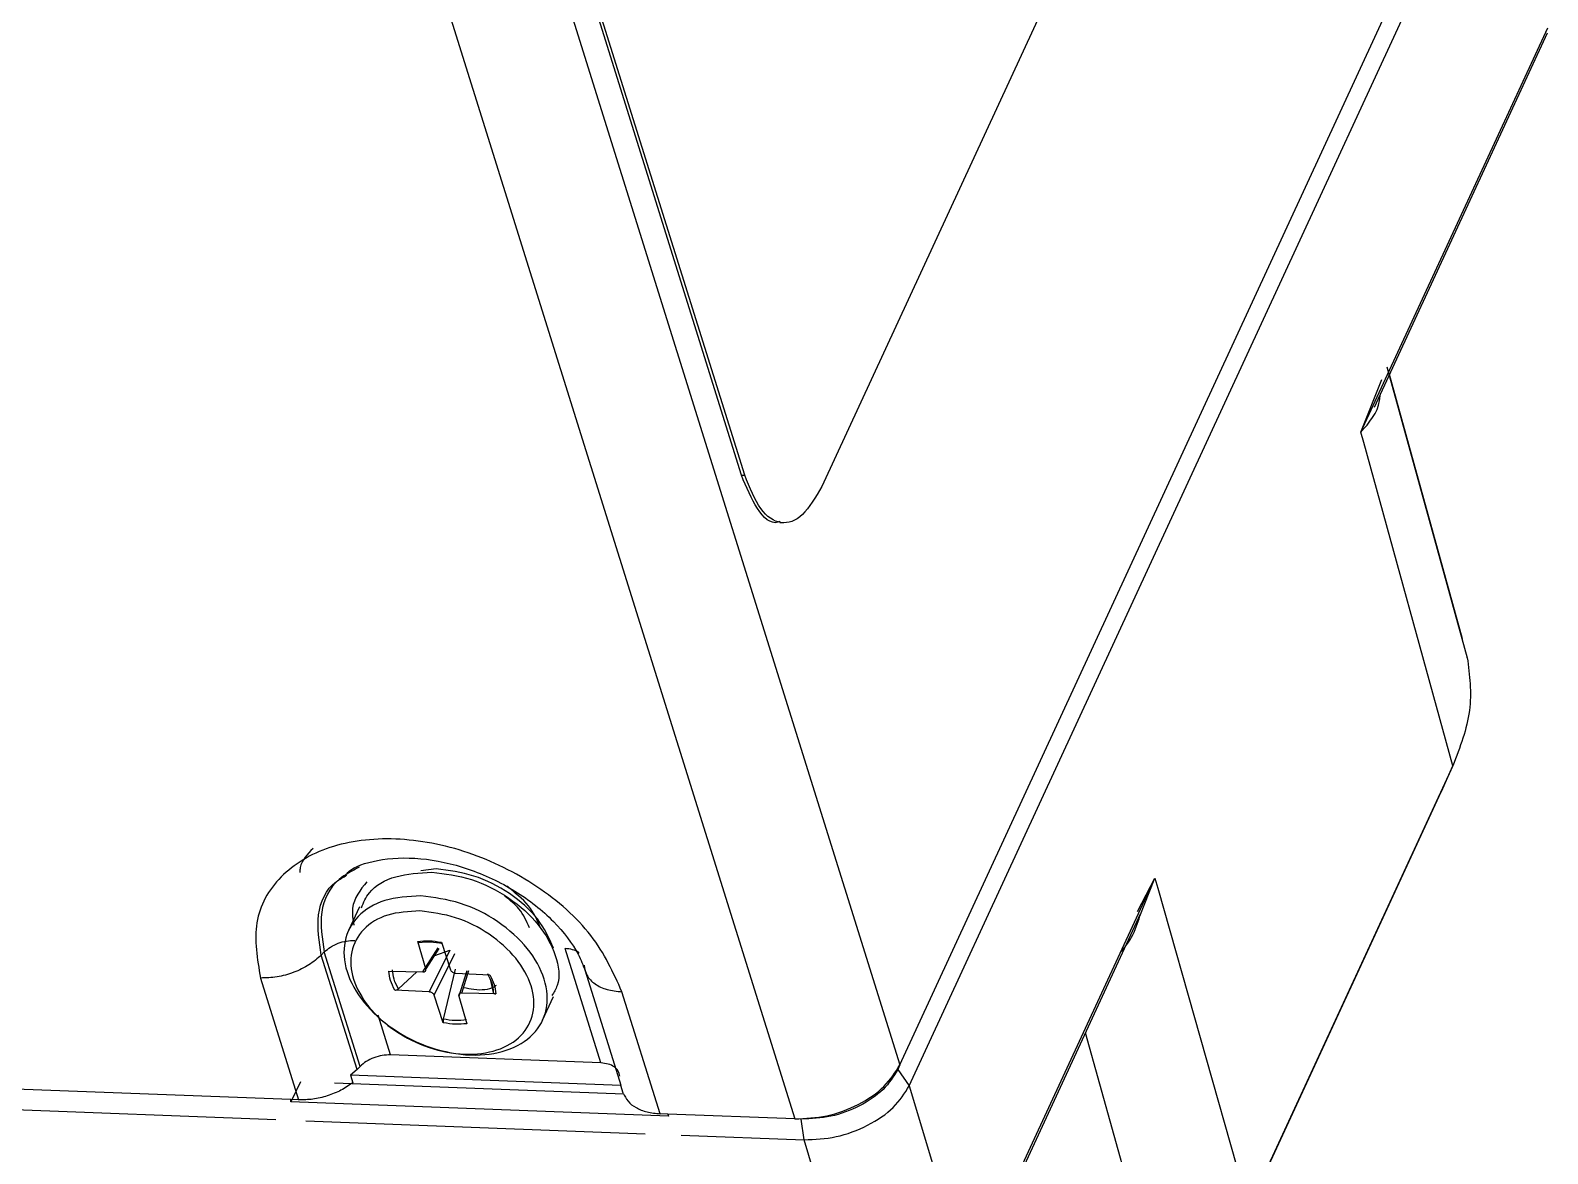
# Model space of a CAD drawing. Header units: millimetres. Extents: x 0 to 420, y 0 to 297.
# Drawn here: x 176.51 to 197.81, y 109.95 to 125.72 of the extents above; entities that cross this region are included whole.
import ezdxf

# ---------------------------------------------------------------- set-up
doc = ezdxf.new("R2010")
doc.units = ezdxf.units.MM

msp = doc.modelspace()

# ---------------------------------------------------------------- linework, layer by layer
at = {"color": 7, "linetype": 'Continuous', "lineweight": 25}
for p, q in [((178.954, 142.447), (188.72, 111.201)), ((177.477, 141.689), (187.244, 110.442)), ((186.495, 119.477), (181.611, 135.104)), ((186.541, 119.476), (181.657, 135.102)), ((194.096, 133.331), (187.623, 119.321)), ((188.72, 111.201), (196.857, 128.812)), ((188.852, 110.907), (197.05, 128.652)), ((195.19, 120.08), (197.813, 125.757)), ((195.383, 120.434), (197.809, 125.685)), ((195.555, 120.999), (196.684, 116.916)), ((195.19, 120.08), (195.484, 120.819)), ((196.617, 117.18), (195.593, 120.89)), ((195.23, 119.935), (195.19, 120.08)), ((196.484, 115.398), (195.23, 119.935)), ((186.495, 119.477), (186.541, 119.476)), ((187.035, 118.813), (187.081, 118.811)), ((196.684, 116.916), (196.682, 116.923)), ((193.619, 109.198), (196.481, 115.392)), ((196.319, 115.031), (196.481, 115.392)), ((196.321, 115.036), (196.484, 115.398)), ((196.481, 115.392), (196.484, 115.398)), ((193.457, 108.837), (196.319, 115.031)), ((196.319, 115.031), (196.321, 115.036)), ((182.211, 113.951), (181.995, 113.923)), ((189.675, 108.146), (192.299, 113.823)), ((192.056, 113.352), (192.299, 113.823)), ((192.089, 113.29), (192.299, 113.823)), ((192.299, 113.823), (192.34, 113.679)), ((192.34, 113.679), (193.616, 109.192)), ((181.135, 113.419), (180.981, 113.086)), ((189.671, 108.073), (192.097, 113.323)), ((182.065, 112.547), (181.953, 112.934)), ((182.283, 112.921), (182.412, 112.534)), ((180.64, 112.786), (180.597, 112.742)), ((181.099, 111.136), (180.597, 112.742)), ((181.142, 111.18), (180.64, 112.786)), ((182.025, 112.505), (182.24, 112.844)), ((182.248, 112.834), (182.065, 112.547)), ((182.403, 112.809), (182.112, 112.225)), ((182.18, 112.179), (182.471, 112.763)), ((182.189, 112.736), (182.403, 112.809)), ((184.521, 111.228), (184.019, 112.834)), ((181.547, 112.517), (182.025, 112.505)), ((181.681, 112.268), (181.94, 112.507)), ((182.477, 112.542), (182.309, 111.844)), ((182.481, 112.488), (182.963, 112.463)), ((182.64, 112.523), (182.527, 112.166)), ((182.568, 112.208), (182.668, 112.526)), ((184.301, 112.521), (184.803, 110.915)), ((179.744, 112.42), (180.279, 110.709)), ((182.112, 112.225), (181.63, 112.25)), ((182.973, 112.387), (183.012, 112.217)), ((182.31, 111.792), (182.18, 112.179)), ((182.527, 112.166), (182.64, 111.779)), ((183.046, 112.196), (182.568, 112.208)), ((183.704, 111.828), (183.858, 112.161)), ((185.353, 110.515), (184.818, 112.226)), ((181.569, 111.341), (181.394, 111.9)), ((192.431, 107.712), (191.324, 111.65)), ((184.521, 111.228), (181.569, 111.341)), ((188.72, 111.201), (188.69, 111.134)), ((180.171, 110.713), (171.885, 111.03)), ((181.099, 111.136), (181.009, 111.057)), ((181.009, 111.057), (181.042, 110.951)), ((184.804, 110.912), (181.009, 111.057)), ((181.142, 111.18), (181.099, 111.136)), ((188.69, 111.134), (188.852, 110.907)), ((170.151, 110.808), (179.961, 110.432)), ((180.306, 110.964), (180.17, 110.682)), ((184.846, 110.79), (180.783, 110.945)), ((184.837, 110.806), (184.804, 110.912)), ((188.852, 110.907), (189.675, 108.146)), ((180.17, 110.682), (180.171, 110.713)), ((185.47, 110.48), (180.17, 110.682)), ((180.279, 110.709), (180.171, 110.713)), ((180.381, 110.416), (185.143, 110.234)), ((185.461, 110.511), (185.353, 110.515)), ((187.244, 110.442), (185.461, 110.511)), ((185.461, 110.511), (185.47, 110.48)), ((187.336, 110.439), (187.244, 110.442)), ((187.375, 110.149), (187.336, 110.439)), ((185.648, 110.215), (187.375, 110.149)), ((188.199, 107.387), (187.375, 110.149))]:
    msp.add_line(p, q, dxfattribs=at)
for points, knots in [([(195.19, 120.08), (195.308, 120.215), (195.443, 120.368), (195.459, 120.578), (195.461, 120.604)], [0, 0, 0, 0, 0.8760712, 1, 1, 1, 1]), ([(187.035, 118.827), (187.025, 118.823), (186.914, 118.778), (186.705, 118.971), (186.565, 119.308), (186.495, 119.477)], [0, 0, 0, 0, 0.047839, 0.52392, 1, 1, 1, 1]), ([(196.684, 116.916), (196.716, 116.671), (196.78, 116.181), (196.582, 115.659), (196.484, 115.398)], [0, 0, 0, 0, 0.499997, 1, 1, 1, 1]), ([(180.483, 114.239), (180.402, 114.158), (180.304, 114.06), (180.297, 113.925), (180.296, 113.902)], [0, 0, 0, 0, 0.829602, 1, 1, 1, 1]), ([(181.131, 113.974), (181.03, 113.923), (180.754, 113.782), (180.548, 113.354), (180.61, 112.975), (180.64, 112.786)], [0, 0, 0, 0, 0.222488, 0.611244, 1, 1, 1, 1]), ([(180.95, 113.878), (180.962, 113.893), (181.027, 113.972), (181.379, 114.094), (181.969, 114.126), (182.668, 113.976), (183.334, 113.661), (183.882, 113.227), (184.191, 112.813), (184.272, 112.598), (184.301, 112.521)], [0, 0, 0, 0, 0.032273, 0.175185, 0.327364, 0.474477, 0.623756, 0.773336, 0.919573, 1, 1, 1, 1]), ([(180.597, 112.742), (180.567, 112.933), (180.507, 113.315), (180.68, 113.713), (180.905, 113.835), (180.957, 113.863)], [0, 0, 0, 0, 0.435332, 0.870665, 1, 1, 1, 1]), ([(181.236, 113.772), (181.145, 113.656), (181.005, 113.479), (181.041, 113.243), (181.053, 113.162)], [0, 0, 0, 0, 0.656311, 1, 1, 1, 1]), ([(181.16, 113.407), (181.191, 113.481), (181.274, 113.677), (181.626, 113.874), (181.974, 113.896), (182.148, 113.906)], [0, 0, 0, 0, 0.230283, 0.615141, 1, 1, 1, 1]), ([(182.148, 113.906), (182.334, 113.883), (182.707, 113.835), (183.248, 113.56), (183.673, 113.178), (183.908, 112.74), (183.962, 112.378), (183.862, 112.219), (183.834, 112.173)], [0, 0, 0, 0, 0.185129, 0.370258, 0.555387, 0.740515, 0.925644, 1, 1, 1, 1]), ([(183.519, 113.125), (183.48, 113.216), (183.411, 113.379), (183.247, 113.511), (183.176, 113.568)], [0, 0, 0, 0, 0.564465, 1, 1, 1, 1]), ([(191.818, 112.782), (191.874, 112.85), (191.998, 113), (192.057, 113.187), (192.089, 113.29)], [0, 0, 0, 0, 0.450316, 1, 1, 1, 1]), ([(181.953, 112.934), (181.954, 112.93), (181.957, 112.923), (181.962, 112.918), (181.968, 112.916), (181.971, 112.918), (181.973, 112.918)], [0, 0, 0, 0, 0.297266, 0.562637, 0.796668, 1, 1, 1, 1]), ([(184.217, 112.768), (184.214, 112.771), (184.193, 112.795), (184.126, 112.822), (184.055, 112.83), (184.019, 112.834)], [0, 0, 0, 0, 0.079676, 0.539838, 1, 1, 1, 1]), ([(182.025, 112.505), (182.031, 112.506), (182.045, 112.507), (182.06, 112.516), (182.068, 112.53), (182.066, 112.541), (182.065, 112.547)], [0, 0, 0, 0, 0.24827, 0.499741, 0.748302, 1, 1, 1, 1]), ([(182.412, 112.534), (182.415, 112.528), (182.42, 112.517), (182.438, 112.502), (182.458, 112.491), (182.473, 112.489), (182.481, 112.488)], [0, 0, 0, 0, 0.24827, 0.499741, 0.748302, 1, 1, 1, 1]), ([(181.63, 112.25), (181.636, 112.251), (181.646, 112.251), (181.66, 112.255), (181.672, 112.261), (181.678, 112.266), (181.681, 112.268)], [0, 0, 0, 0, 0.2972656, 0.562637, 0.7966676, 1, 1, 1, 1]), ([(182.594, 112.289), (182.642, 112.278), (182.795, 112.244), (182.966, 112.26), (183.045, 112.311), (183.056, 112.318)], [0, 0, 0, 0, 0.286549, 0.901875, 1, 1, 1, 1]), ([(182.18, 112.179), (182.178, 112.185), (182.172, 112.197), (182.155, 112.211), (182.134, 112.223), (182.12, 112.224), (182.112, 112.225)], [0, 0, 0, 0, 0.24827, 0.499741, 0.748302, 1, 1, 1, 1]), ([(182.568, 112.208), (182.561, 112.207), (182.547, 112.207), (182.533, 112.197), (182.524, 112.183), (182.526, 112.172), (182.527, 112.166)], [0, 0, 0, 0, 0.24827, 0.499741, 0.748302, 1, 1, 1, 1]), ([(183.012, 112.217), (183.013, 112.215), (183.014, 112.21), (183.021, 112.203), (183.031, 112.198), (183.041, 112.197), (183.046, 112.196)], [0, 0, 0, 0, 0.203337, 0.437369, 0.702739, 1, 1, 1, 1]), ([(182.309, 111.844), (182.308, 111.841), (182.306, 111.833), (182.306, 111.82), (182.306, 111.805), (182.308, 111.796), (182.31, 111.792)], [0, 0, 0, 0, 0.203337, 0.437369, 0.702739, 1, 1, 1, 1])]:
    msp.add_open_spline(points, degree=3, knots=knots, dxfattribs=at)
for points in [[(187.623, 119.321), (187.535, 119.169), (187.36, 118.864), (187.048, 118.767), (186.752, 118.951), (186.612, 119.301), (186.541, 119.476)], [(184.818, 112.226), (184.696, 112.496), (184.452, 113.034), (183.653, 113.738), (182.672, 114.225), (181.625, 114.423), (180.677, 114.301), (179.981, 113.878), (179.607, 113.219), (179.699, 112.687), (179.744, 112.42)], [(183.857, 112.84), (183.794, 112.98), (183.668, 113.259), (183.254, 113.621), (182.743, 113.883), (182.389, 113.928), (182.211, 113.951)], [(181.994, 113.573), (182.18, 113.549), (182.553, 113.502), (183.094, 113.226), (183.517, 112.845), (183.762, 112.402), (183.791, 111.968), (183.6, 111.608), (183.217, 111.378), (182.701, 111.311), (182.13, 111.419), (181.592, 111.685), (181.168, 112.069), (180.923, 112.511), (180.894, 112.946), (181.086, 113.303), (181.466, 113.543), (181.818, 113.563), (181.994, 113.573)], [(183.678, 113.118), (183.631, 113.227), (183.536, 113.444), (183.313, 113.62), (183.202, 113.707)], [(181.982, 113.361), (182.15, 113.34), (182.485, 113.297), (182.973, 113.049), (183.353, 112.706), (183.574, 112.308), (183.6, 111.917), (183.428, 111.593), (183.083, 111.386), (182.619, 111.326), (182.105, 111.423), (181.621, 111.662), (181.239, 112.007), (181.019, 112.405), (180.992, 112.797), (181.166, 113.118), (181.508, 113.335), (181.824, 113.352), (181.982, 113.361)], [(180.64, 112.786), (180.668, 112.81), (180.723, 112.858), (180.833, 112.91), (180.951, 112.944), (181.028, 112.946), (181.067, 112.947)], [(181.953, 112.934), (182.005, 112.94), (182.111, 112.951), (182.226, 112.931), (182.283, 112.921)], [(181.973, 112.918), (182.025, 112.924), (182.13, 112.936), (182.244, 112.916), (182.301, 112.906)], [(180.597, 112.742), (180.543, 112.694), (180.433, 112.599), (180.213, 112.494), (179.975, 112.426), (179.821, 112.422), (179.744, 112.42)], [(181.63, 112.25), (181.607, 112.295), (181.56, 112.385), (181.551, 112.473), (181.547, 112.517)], [(181.681, 112.268), (181.657, 112.313), (181.609, 112.402), (181.602, 112.489), (181.598, 112.533)], [(182.929, 112.482), (182.953, 112.438), (183, 112.348), (183.008, 112.261), (183.012, 112.217)], [(182.963, 112.463), (182.986, 112.418), (183.033, 112.328), (183.041, 112.24), (183.046, 112.196)], [(184.287, 112.601), (184.296, 112.551), (184.315, 112.45), (184.432, 112.332), (184.6, 112.249), (184.745, 112.234), (184.818, 112.226)], [(182.637, 111.832), (182.585, 111.826), (182.48, 111.814), (182.366, 111.834), (182.309, 111.844)], [(182.64, 111.779), (182.587, 111.774), (182.482, 111.763), (182.367, 111.782), (182.31, 111.792)], [(181.569, 111.341), (181.53, 111.34), (181.453, 111.338), (181.334, 111.304), (181.225, 111.252), (181.17, 111.204), (181.142, 111.18)], [(184.786, 111.041), (184.782, 111.066), (184.772, 111.116), (184.714, 111.175), (184.63, 111.217), (184.557, 111.224), (184.521, 111.228)], [(187.244, 110.442), (187.394, 110.449), (187.695, 110.462), (188.147, 110.633), (188.525, 110.888), (188.655, 111.096), (188.72, 111.201)], [(188.69, 111.134), (188.63, 111.038), (188.511, 110.847), (188.164, 110.614), (187.75, 110.457), (187.474, 110.445), (187.336, 110.439)], [(181.042, 110.951), (180.987, 110.914), (180.879, 110.84), (180.683, 110.761), (180.477, 110.712), (180.345, 110.71), (180.279, 110.709)], [(184.837, 110.806), (184.855, 110.766), (184.893, 110.686), (185.011, 110.596), (185.164, 110.533), (185.29, 110.521), (185.353, 110.515)], [(187.375, 110.149), (187.525, 110.155), (187.827, 110.168), (188.278, 110.34), (188.656, 110.594), (188.787, 110.803), (188.852, 110.907)]]:
    msp.add_open_spline(points, degree=3, dxfattribs=at)

doc.saveas('drawing.dxf')
